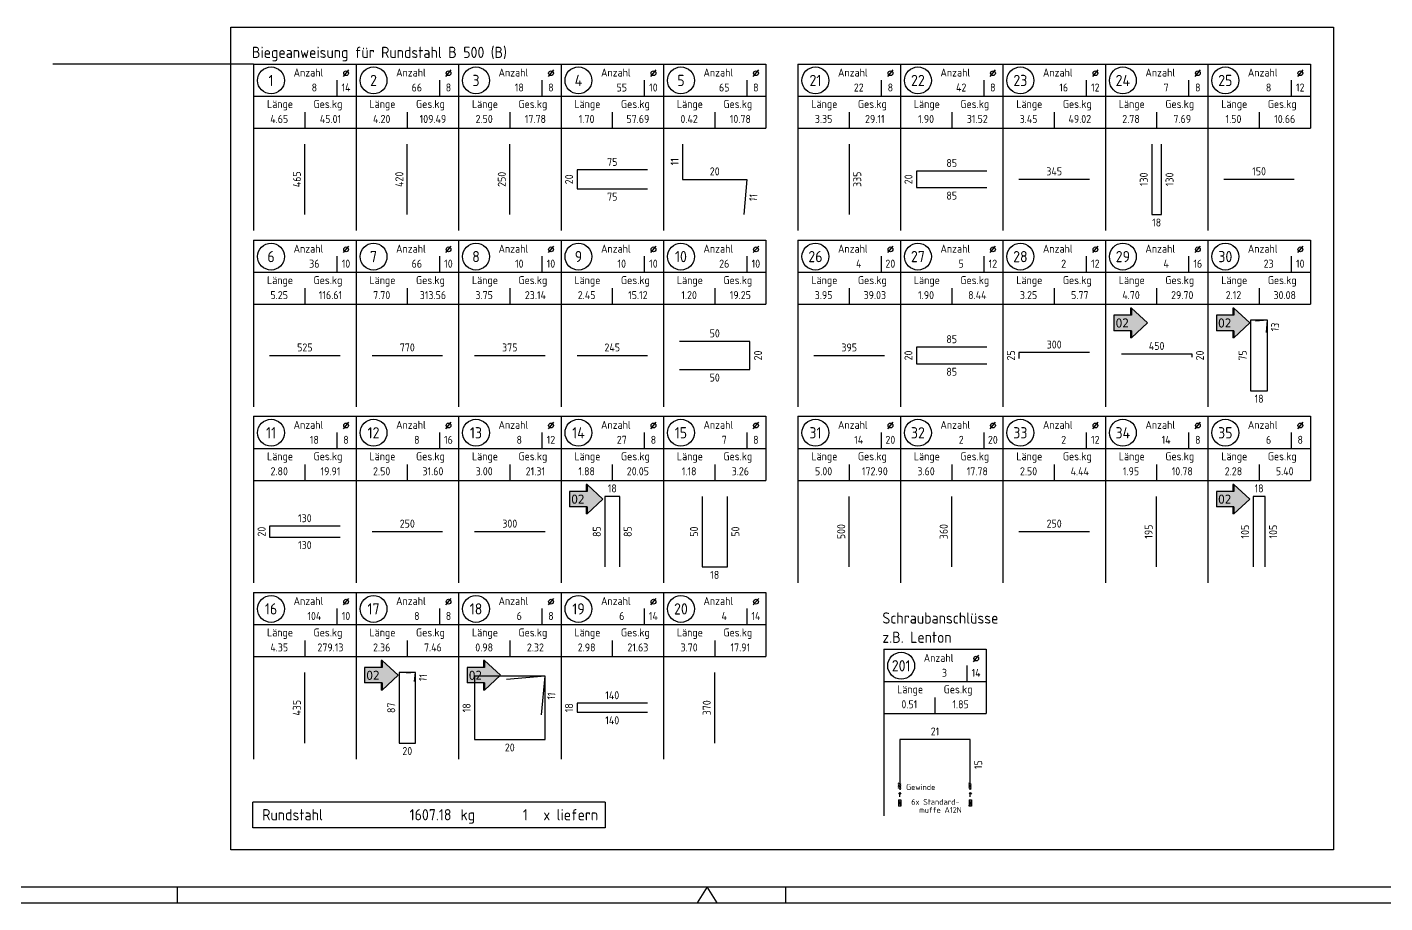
# Model space of a CAD drawing. Extents: x -31 to 75, y 1 to 115.
# Drawn here: x 25.11 to 46.31, y 1.41 to 15.08 of the extents above; entities that cross this region are included whole.
import ezdxf
from ezdxf.enums import TextEntityAlignment as Align

# ---------------------------------------------------------------- set-up
doc = ezdxf.new("R2010")
doc.units = 0
doc.header["$LTSCALE"] = 0.5
doc.linetypes.add('AUSGEZOGEN', pattern=[1000.01, 1000, 0.01])
for name, color, linetype in [('grau_hell', 7, 'Continuous'), ('index', 7, 'Continuous'), ('OBJEKT', 7, 'Continuous'), ('RAHMEN', 7, 'Continuous'), ('RND', 7, 'Continuous'), ('RND_BILD', 7, 'Continuous'), ('STAHL', 7, 'Continuous'), ('TEXT', 7, 'Continuous')]:
    doc.layers.add(name, color=color, linetype=linetype)
doc.layers.add('NOPLOT', color=7, linetype='Continuous', plot=False)
doc.styles.add('helv', font='tahoma.ttf')
doc.styles.add('txt', font='isocp.shx')

# ---------------------------------------------------------------- blocks, each defined once
blk = doc.blocks.new('A0--19')
at = {"color": 7, "linetype": 'Continuous'}
for p, q in [((59.45, 0.5), (59.14, 0)), ((59.76, 0), (59.45, 0.5))]:
    blk.add_line(p, q, dxfattribs=at)
at = {"layer": 'RAHMEN', "color": 5}
blk.add_line((2, 0.5), (99.4, 0.5), dxfattribs=at)
at = {"layer": 'RAHMEN', "color": 7}
for p, q in [((42.9, 0.5), (42.9, 0)), ((61.9, 0), (61.9, 0.5))]:
    blk.add_line(p, q, dxfattribs=at)
at = {"layer": 'RAHMEN'}
blk.add_line((0, 0), (99.9, 0), dxfattribs=at)
blk = doc.blocks.new('Muffe%%C28')
at = {"layer": 'STAHL', "color": 102, "linetype": 'AUSGEZOGEN'}
for p, q in [((-0.01, 0.117), (-0.011, 0.116)), ((-0.011, 0.116), (-0.011, 0.017)), ((-0.011, 0.017), (-0.01, 0.016)), ((0.025, 0.117), (-0.01, 0.117)), ((-0.01, 0.016), (0.025, 0.016)), ((-0.007, 0.116), (-0.008, 0.117)), ((-0.007, 0.017), (-0.008, 0.016)), ((-0.007, 0.116), (-0.002, 0.072)), ((-0.007, 0.017), (-0.002, 0.061)), ((0.018, 0.07), (-0.003, 0.07)), ((-0.003, 0.063), (0.018, 0.063)), ((-0.002, 0.072), (-0.002, 0.066)), ((-0.002, 0.061), (-0.002, 0.066)), ((0.022, 0.116), (0.017, 0.072)), ((0.017, 0.072), (0.017, 0.066)), ((0.017, 0.061), (0.017, 0.066)), ((0.022, 0.017), (0.017, 0.061)), ((0.022, 0.116), (0.023, 0.117)), ((0.022, 0.017), (0.023, 0.016)), ((0.026, 0.116), (0.025, 0.117)), ((0.025, 0.016), (0.026, 0.017)), ((0.026, 0.116), (0.026, 0.017))]:
    blk.add_line(p, q, dxfattribs=at)
at = {"layer": 'TEXT', "color": 102, "linetype": 'AUSGEZOGEN'}
for p, q in [((-0.002, 0.074), (0.017, 0.074)), ((-0.002, 0.059), (0.017, 0.059))]:
    blk.add_line(p, q, dxfattribs=at)
blk = doc.blocks.new('RND_LIS2')
at = {"layer": 'RND', "color": 3, "linetype": 'Continuous'}
for p, q in [((0, 0), (0, -5.2)), ((0, 0), (3.2, 0)), ((3.2, 0), (3.2, -2)), ((2.6, -0.503), (2.6, -1)), ((0, -1), (3.2, -1)), ((1.6, -1.503), (1.6, -2)), ((0, -2), (3.2, -2))]:
    blk.add_line(p, q, dxfattribs=at)
at = {"layer": 'RND', "color": 7, "linetype": 'Continuous'}
blk.add_line((2.805, -0.39), (2.973, -0.186), dxfattribs=at)
at = {"layer": 'RND', "color": 1, "linetype": 'Continuous'}
blk.add_circle((0.545, -0.513), 0.42, dxfattribs=at)
at = {"layer": 'RND', "color": 7, "linetype": 'Continuous'}
blk.add_circle((2.889, -0.288), 0.075, dxfattribs=at)
at = {"layer": 'RND', "color": 7, "linetype": 'Continuous', "style": 'txt'}
for s, p in [('Anzahl', (1.249, -0.391)), ('Länge', (0.42, -1.373)), ('Ges.kg', (1.872, -1.373))]:
    blk.add_text(s, height=0.25, dxfattribs=at).set_placement(p)
at = {"layer": 'RND', "color": 1, "linetype": 'Continuous', "style": 'txt'}
blk.add_attdef('POS1', text='', height=0.35, dxfattribs=at).set_placement((0.545, -0.513), align=Align.MIDDLE)
at = {"layer": 'RND', "color": 7, "linetype": 'Continuous', "style": 'txt'}
for tag, p in [('STK1', (1.897, -0.859)), ('DS1', (2.885, -0.859)), ('LANG1', (0.8, -1.841)), ('GEW', (2.4, -1.841))]:
    blk.add_attdef(tag, text='', height=0.25, dxfattribs=at).set_placement(p, align=Align.CENTER)
blk = doc.blocks.new('hin_ind5')
at = {"layer": 'grau_hell', "linetype": 'AUSGEZOGEN'}
h = blk.add_hatch(color=9, dxfattribs=at)
h.dxf.hatch_style = 2
h.paths.add_polyline_path([(0, 0), (0.619, -0.577), (0.619, -0.3), (1.306, -0.3), (1.306, 0.3), (0.619, 0.3), (0.619, 0.577)])
h.paths.add_polyline_path([(0.34, -0.274), (1.311, -0.274), (1.311, 0.274), (0.34, 0.274)], flags=9)
at = {"layer": 'OBJEKT', "linetype": 'AUSGEZOGEN'}
for points in [[(0.619, 0.3), (0.66, 0.3), (0.66, 0.577), (0.619, 0.577)], [(0.619, -0.577), (0.66, -0.577), (0.66, -0.3), (0.619, -0.3)]]:
    blk.add_hatch(color=1, dxfattribs=at).paths.add_polyline_path(points)
at = {"layer": 'OBJEKT', "color": 1, "linetype": 'AUSGEZOGEN'}
for p, q in [((0, 0), (0.619, 0.577)), ((0.619, 0.577), (0.619, 0.3)), ((0.619, 0.577), (0.66, 0.577)), ((0.66, 0.577), (0.66, 0.3)), ((0, 0), (0.619, -0.577)), ((0.619, 0.3), (1.306, 0.3)), ((1.306, 0.3), (1.306, -0.3)), ((0.619, -0.3), (0.619, -0.577)), ((0.619, -0.3), (1.306, -0.3)), ((0.66, -0.3), (0.66, -0.577))]:
    blk.add_line(p, q, dxfattribs=at)
at = {"layer": 'OBJEKT', "color": 7, "linetype": 'AUSGEZOGEN'}
blk.add_line((0.619, -0.577), (0.66, -0.577), dxfattribs=at)
at = {"layer": 'index', "color": 1, "linetype": 'Continuous', "style": 'helv'}
blk.add_attdef('INDEX', text='', height=0.35, rotation=360, dxfattribs=at).set_placement((1.259, 0), align=Align.MIDDLE_RIGHT)
blk = doc.blocks.new('RND_SUM')
at = {"layer": 'RND', "color": 5, "linetype": 'Continuous'}
for p, q in [((0, 0), (0, 0.8)), ((11, 0.8), (0, 0.8)), ((11, 0.8), (11, 0)), ((11, 0), (0, 0))]:
    blk.add_line(p, q, dxfattribs=at)
at = {"layer": 'RND', "color": 1, "linetype": 'Continuous', "style": 'txt'}
for s, p in [('Rundstahl', (0.292, 0.235)), ('kg', (6.483, 0.235))]:
    blk.add_text(s, height=0.35, dxfattribs=at).set_placement(p)
blk.add_text('x liefern', height=0.35, dxfattribs=at).set_placement((10.784, 0.235), align=Align.RIGHT)
for tag, p in [('RND-S', (6.203, 0.235)), ('RND-Z', (8.59, 0.235))]:
    blk.add_attdef(tag, text='', height=0.35, dxfattribs=at).set_placement(p, align=Align.RIGHT)

msp = doc.modelspace()

# ---------------------------------------------------------------- linework, layer by layer
at = {"layer": 'NOPLOT', "color": 191, "linetype": 'AUSGEZOGEN'}
msp.add_line((28.6435, 14.5024), (25.5107, 14.5024), dxfattribs=at)
at = {"layer": 'RND_BILD', "color": 1, "linetype": 'AUSGEZOGEN'}
for points in [[(29.4435, 12.1524), (29.4435, 13.2524)], [(31.0435, 12.1524), (31.0435, 13.2524)], [(32.6435, 12.1524), (32.6435, 13.2524)], [(35.3425, 13.2524), (35.3425, 12.7014), (36.3444, 12.7014), (36.2964, 12.1524)], [(37.9435, 13.2524), (37.9435, 12.1524)], [(42.6673, 13.2524), (42.6673, 12.1524), (42.8196, 12.1524), (42.8196, 13.2524)], [(34.7935, 12.8491), (33.6935, 12.8491), (33.6935, 12.5558), (34.7935, 12.5558)], [(40.0935, 12.8318), (38.9935, 12.8318), (38.9935, 12.573), (40.0935, 12.573)], [(40.5935, 12.7024), (41.6935, 12.7024)], [(43.7935, 12.7024), (44.8935, 12.7024)], [(44.4589, 10.3125), (44.4755, 10.5024), (44.2115, 10.5024), (44.2115, 9.4024), (44.4755, 9.4024), (44.4755, 10.5024), (44.2855, 10.4858)], [(35.2935, 9.7324), (36.3935, 9.7324), (36.3935, 10.1724), (35.2935, 10.1724)], [(40.0935, 10.0818), (38.9935, 10.0818), (38.9935, 9.823), (40.0935, 9.823)], [(41.6935, 9.9983), (40.5935, 9.9983), (40.5935, 9.9066)], [(42.1935, 9.9769), (43.2935, 9.9769), (43.2935, 9.928)], [(28.8935, 9.9524), (29.9935, 9.9524)], [(30.4935, 9.9524), (31.5935, 9.9524)], [(32.0935, 9.9524), (33.1935, 9.9524)], [(33.6935, 9.9524), (34.7935, 9.9524)], [(37.3935, 9.9524), (38.4935, 9.9524)], [(34.36, 6.6524), (34.36, 7.7524), (34.127, 7.7524), (34.127, 6.6524)], [(35.6455, 7.7524), (35.6455, 6.6524), (36.0415, 6.6524), (36.0415, 7.7524)], [(37.9435, 6.6524), (37.9435, 7.7524)], [(39.5435, 6.6524), (39.5435, 7.7524)], [(42.7435, 6.6524), (42.7435, 7.7524)], [(44.4378, 6.6524), (44.4378, 7.7524), (44.2492, 7.7524), (44.2492, 6.6524)], [(29.9935, 7.287), (28.8935, 7.287), (28.8935, 7.1178), (29.9935, 7.1178)], [(30.4935, 7.2024), (31.5935, 7.2024)], [(32.0935, 7.2024), (33.1935, 7.2024)], [(40.5935, 7.2024), (41.6935, 7.2024)], [(29.4435, 3.9024), (29.4435, 5.0024)], [(31.1578, 4.8639), (31.1699, 5.0024), (30.9171, 5.0024), (30.9171, 3.9024), (31.1699, 3.9024), (31.1699, 5.0024), (31.0314, 4.9903)], [(33.1408, 4.3447), (33.1935, 4.9474), (32.0935, 4.9474), (32.0935, 3.9574), (33.1935, 3.9574), (33.1935, 4.9474), (32.5908, 4.8947)], [(35.8435, 3.9024), (35.8435, 5.0024)], [(34.7935, 4.5231), (33.6935, 4.5231), (33.6935, 4.3817), (34.7935, 4.3817)], [(39.8322, 3.172), (39.8322, 3.9577), (38.7322, 3.9577), (38.7322, 3.172)]]:
    msp.add_lwpolyline(points, dxfattribs=at)
at = {"layer": 'TEXT', "color": 102, "linetype": 'AUSGEZOGEN'}
for p, q in [((38.7542, 3.2534), (38.7101, 3.2761)), ((38.7542, 3.2294), (38.7101, 3.2521)), ((38.7542, 3.2054), (38.7101, 3.2281)), ((38.7542, 3.1814), (38.7101, 3.2041)), ((39.8542, 3.2534), (39.8101, 3.2761)), ((39.8542, 3.2294), (39.8101, 3.2521)), ((39.8542, 3.2054), (39.8101, 3.2281)), ((39.8542, 3.1814), (39.8101, 3.2041)), ((38.7324, 3.1286), (38.7143, 3.1034)), ((38.7324, 3.1286), (38.7504, 3.1034)), ((38.7324, 3.0614), (38.7324, 3.1286)), ((39.8324, 3.1286), (39.8143, 3.1034)), ((39.8324, 3.1286), (39.8504, 3.1034)), ((39.8324, 3.0614), (39.8324, 3.1286))]:
    msp.add_line(p, q, dxfattribs=at)
at = {"layer": 'TEXT', "color": 1, "linetype": 'AUSGEZOGEN'}
msp.add_lwpolyline([(28.2887, 15.0776), (45.5067, 15.0776), (45.5067, 2.236), (28.2887, 2.236)], close=True, dxfattribs=at)

# ---------------------------------------------------------------- block references
at = {"layer": 'OBJEKT', "color": 7, "linetype": 'AUSGEZOGEN', "xscale": -1}
for p in [(38.7398, 2.8993), (39.8398, 2.8993)]:
    msp.add_blockref('Muffe%%C28', p, dxfattribs=at)
at = {"layer": 'RAHMEN', "color": 191, "linetype": 'AUSGEZOGEN', "xscale": 0.5, "yscale": 0.5, "zscale": 0.5}
msp.add_blockref('A0--19', (6.0012, 1.4073), dxfattribs=at)
at = {"layer": 'RND_BILD', "color": 6, "linetype": 'AUSGEZOGEN', "xscale": 0.5, "yscale": 0.5, "zscale": 0.5}
for p, values in [((28.6435, 14.5024), {'POS1': '1', 'STK1': '8', 'DS1': '14', 'LANG1': '4.65', 'GEW': '45.01'}), ((37.1435, 14.5024), {'POS1': '21', 'STK1': '22', 'DS1': '8', 'LANG1': '3.35', 'GEW': '29.11'})]:
    msp.add_blockref('RND_LIS2', p, dxfattribs=at).add_auto_attribs(values)
at = {"layer": 'RND_BILD', "color": 7, "linetype": 'AUSGEZOGEN', "xscale": 0.5, "yscale": 0.5, "zscale": 0.5}
for name, p, values in [('RND_LIS2', (30.2435, 14.5024), {'POS1': '2', 'STK1': '66', 'DS1': '8', 'LANG1': '4.20', 'GEW': '109.49'}), ('RND_LIS2', (31.8435, 14.5024), {'POS1': '3', 'STK1': '18', 'DS1': '8', 'LANG1': '2.50', 'GEW': '17.78'}), ('RND_LIS2', (33.4435, 14.5024), {'POS1': '4', 'STK1': '55', 'DS1': '10', 'LANG1': '1.70', 'GEW': '57.69'}), ('RND_LIS2', (35.0435, 14.5024), {'POS1': '5', 'STK1': '65', 'DS1': '8', 'LANG1': '0.42', 'GEW': '10.78'}), ('RND_LIS2', (38.7435, 14.5024), {'POS1': '22', 'STK1': '42', 'DS1': '8', 'LANG1': '1.90', 'GEW': '31.52'}), ('RND_LIS2', (40.3435, 14.5024), {'POS1': '23', 'STK1': '16', 'DS1': '12', 'LANG1': '3.45', 'GEW': '49.02'}), ('RND_LIS2', (41.9435, 14.5024), {'POS1': '24', 'STK1': '7', 'DS1': '8', 'LANG1': '2.78', 'GEW': '7.69'}), ('RND_LIS2', (43.5435, 14.5024), {'POS1': '25', 'STK1': '8', 'DS1': '12', 'LANG1': '1.50', 'GEW': '10.66'}), ('RND_LIS2', (28.6435, 11.7524), {'POS1': '6', 'STK1': '36', 'DS1': '10', 'LANG1': '5.25', 'GEW': '116.61'}), ('RND_LIS2', (30.2435, 11.7524), {'POS1': '7', 'STK1': '66', 'DS1': '10', 'LANG1': '7.70', 'GEW': '313.56'}), ('RND_LIS2', (31.8435, 11.7524), {'POS1': '8', 'STK1': '10', 'DS1': '10', 'LANG1': '3.75', 'GEW': '23.14'}), ('RND_LIS2', (33.4435, 11.7524), {'POS1': '9', 'STK1': '10', 'DS1': '10', 'LANG1': '2.45', 'GEW': '15.12'}), ('RND_LIS2', (35.0435, 11.7524), {'POS1': '10', 'STK1': '26', 'DS1': '10', 'LANG1': '1.20', 'GEW': '19.25'}), ('RND_LIS2', (37.1435, 11.7524), {'POS1': '26', 'STK1': '4', 'DS1': '20', 'LANG1': '3.95', 'GEW': '39.03'}), ('RND_LIS2', (38.7435, 11.7524), {'POS1': '27', 'STK1': '5', 'DS1': '12', 'LANG1': '1.90', 'GEW': '8.44'}), ('RND_LIS2', (40.3435, 11.7524), {'POS1': '28', 'STK1': '2', 'DS1': '12', 'LANG1': '3.25', 'GEW': '5.77'}), ('RND_LIS2', (41.9435, 11.7524), {'POS1': '29', 'STK1': '4', 'DS1': '16', 'LANG1': '4.70', 'GEW': '29.70'}), ('RND_LIS2', (43.5435, 11.7524), {'POS1': '30', 'STK1': '23', 'DS1': '10', 'LANG1': '2.12', 'GEW': '30.08'}), ('RND_LIS2', (28.6435, 9.0024), {'POS1': '11', 'STK1': '18', 'DS1': '8', 'LANG1': '2.80', 'GEW': '19.91'}), ('RND_LIS2', (30.2435, 9.0024), {'POS1': '12', 'STK1': '8', 'DS1': '16', 'LANG1': '2.50', 'GEW': '31.60'}), ('RND_LIS2', (31.8435, 9.0024), {'POS1': '13', 'STK1': '8', 'DS1': '12', 'LANG1': '3.00', 'GEW': '21.31'}), ('RND_LIS2', (33.4435, 9.0024), {'POS1': '14', 'STK1': '27', 'DS1': '8', 'LANG1': '1.88', 'GEW': '20.05'}), ('RND_LIS2', (35.0435, 9.0024), {'POS1': '15', 'STK1': '7', 'DS1': '8', 'LANG1': '1.18', 'GEW': '3.26'}), ('RND_LIS2', (37.1435, 9.0024), {'POS1': '31', 'STK1': '14', 'DS1': '20', 'LANG1': '5.00', 'GEW': '172.90'}), ('RND_LIS2', (38.7435, 9.0024), {'POS1': '32', 'STK1': '2', 'DS1': '20', 'LANG1': '3.60', 'GEW': '17.78'}), ('RND_LIS2', (40.3435, 9.0024), {'POS1': '33', 'STK1': '2', 'DS1': '12', 'LANG1': '2.50', 'GEW': '4.44'}), ('RND_LIS2', (41.9435, 9.0024), {'POS1': '34', 'STK1': '14', 'DS1': '8', 'LANG1': '1.95', 'GEW': '10.78'}), ('RND_LIS2', (43.5435, 9.0024), {'POS1': '35', 'STK1': '6', 'DS1': '8', 'LANG1': '2.28', 'GEW': '5.40'}), ('RND_LIS2', (28.6435, 6.2524), {'POS1': '16', 'STK1': '104', 'DS1': '10', 'LANG1': '4.35', 'GEW': '279.13'}), ('RND_LIS2', (30.2435, 6.2524), {'POS1': '17', 'STK1': '8', 'DS1': '8', 'LANG1': '2.36', 'GEW': '7.46'}), ('RND_LIS2', (31.8435, 6.2524), {'POS1': '18', 'STK1': '6', 'DS1': '8', 'LANG1': '0.98', 'GEW': '2.32'}), ('RND_LIS2', (33.4435, 6.2524), {'POS1': '19', 'STK1': '6', 'DS1': '14', 'LANG1': '2.98', 'GEW': '21.63'}), ('RND_LIS2', (35.0435, 6.2524), {'POS1': '20', 'STK1': '4', 'DS1': '14', 'LANG1': '3.70', 'GEW': '17.91'}), ('RND_LIS2', (38.4822, 5.3649), {'POS1': '201', 'STK1': '3', 'DS1': '14', 'LANG1': '0.51', 'GEW': '1.85'}), ('RND_SUM', (28.6314, 2.5779), {'RND-S': '1607.18', 'RND-Z': '1'})]:
    msp.add_blockref(name, p, dxfattribs=at).add_auto_attribs(values)
at = {"layer": 'RND_BILD', "color": 7, "linetype": 'AUSGEZOGEN'}
ref = msp.add_blockref('hin_ind5', (42.5987, 10.4594), dxfattribs=dict(at, xscale=-0.4, yscale=0.4, zscale=0.4))
ref.add_attrib('INDEX', '02', dxfattribs={"layer": 'index', "color": 1, "linetype": 'Continuous', "height": 0.14, "style": 'helv'}).set_placement((42.3129, 10.4594), align=Align.MIDDLE_RIGHT)
ref = msp.add_blockref('hin_ind5', (44.1987, 10.4594), dxfattribs=dict(at, xscale=-0.4, yscale=0.4, zscale=0.4))
ref.add_attrib('INDEX', '02', dxfattribs={"layer": 'index', "color": 1, "linetype": 'Continuous', "height": 0.14, "style": 'helv'}).set_placement((43.9129, 10.4594), align=Align.MIDDLE_RIGHT)
ref = msp.add_blockref('hin_ind5', (34.0987, 7.7094), dxfattribs=dict(at, xscale=-0.4, yscale=0.4, zscale=0.4))
ref.add_attrib('INDEX', '02', dxfattribs={"layer": 'index', "color": 1, "linetype": 'Continuous', "height": 0.14, "style": 'helv'}).set_placement((33.8129, 7.7094), align=Align.MIDDLE_RIGHT)
ref = msp.add_blockref('hin_ind5', (44.1987, 7.7094), dxfattribs=dict(at, xscale=-0.4, yscale=0.4, zscale=0.4))
ref.add_attrib('INDEX', '02', dxfattribs={"layer": 'index', "color": 1, "linetype": 'Continuous', "height": 0.14, "style": 'helv'}).set_placement((43.9129, 7.7094), align=Align.MIDDLE_RIGHT)
ref = msp.add_blockref('hin_ind5', (30.8987, 4.9594), dxfattribs=dict(at, xscale=-0.4, yscale=0.4, zscale=0.4))
ref.add_attrib('INDEX', '02', dxfattribs={"layer": 'index', "color": 1, "linetype": 'Continuous', "height": 0.14, "style": 'helv'}).set_placement((30.6129, 4.9594), align=Align.MIDDLE_RIGHT)
ref = msp.add_blockref('hin_ind5', (32.4987, 4.9594), dxfattribs=dict(at, xscale=-0.4, yscale=0.4, zscale=0.4))
ref.add_attrib('INDEX', '02', dxfattribs={"layer": 'index', "color": 1, "linetype": 'Continuous', "height": 0.14, "style": 'helv'}).set_placement((32.2129, 4.9594), align=Align.MIDDLE_RIGHT)

# ---------------------------------------------------------------- texts
at = {"layer": 'RND_BILD', "color": 7, "linetype": 'AUSGEZOGEN', "style": 'txt'}
for s, p in [('75', (34.2435, 12.9741)), ('85', (39.5435, 12.9568)), ('20', (35.8435, 12.8264)), ('345', (41.1435, 12.8274)), ('150', (44.3435, 12.8274)), ('85', (39.5435, 12.448)), ('75', (34.2435, 12.4308)), ('18', (42.7435, 12.0274)), ('50', (35.8435, 10.2974)), ('85', (39.5435, 10.2068)), ('300', (41.1435, 10.1233)), ('525', (29.4435, 10.0774)), ('770', (31.0435, 10.0774)), ('375', (32.6435, 10.0774)), ('245', (34.2435, 10.0774)), ('395', (37.9435, 10.0774)), ('450', (42.7435, 10.1019)), ('85', (39.5435, 9.698)), ('18', (44.3435, 9.2774)), ('18', (34.2435, 7.8774)), ('18', (44.3435, 7.8774)), ('130', (29.4435, 7.412)), ('250', (31.0435, 7.3274)), ('300', (32.6435, 7.3274)), ('250', (41.1435, 7.3274)), ('130', (29.4435, 6.9928)), ('18', (35.8435, 6.5274)), ('140', (34.2435, 4.6481)), ('140', (34.2435, 4.2567)), ('21', (39.2822, 4.0827)), ('20', (31.0435, 3.7774)), ('20', (32.6435, 3.8324))]:
    msp.add_text(s, height=0.125, dxfattribs=at).set_placement(p, align=Align.MIDDLE)
for s, rotation, p in [('11', 90, (35.2175, 12.9769)), ('465', 90, (29.3185, 12.7024)), ('420', 90, (30.9185, 12.7024)), ('250', 90, (32.5185, 12.7024)), ('20', 90, (33.5685, 12.7024)), ('335', 90, (38.0685, 12.7024)), ('20', 90, (38.8685, 12.7024)), ('130', 90, (42.5423, 12.7024)), ('130', 90, (42.9446, 12.7024)), ('11', 85, (36.445, 12.416)), ('13', 84.99986, (44.5917, 10.3966)), ('20', 90, (36.5185, 9.9524)), ('20', 90, (38.8685, 9.9524)), ('25', 90, (40.4685, 9.9524)), ('20', 90, (43.4185, 9.9524)), ('75', 90, (44.0865, 9.9524)), ('50', 360, (35.8435, 9.6074)), ('20', 90, (28.7685, 7.2024)), ('85', 90, (34.002, 7.2024)), ('85', 90, (34.485, 7.2024)), ('50', 90, (35.5205, 7.2024)), ('50', 90, (36.1665, 7.2024)), ('500', 90, (37.8185, 7.2024)), ('360', 90, (39.4185, 7.2024)), ('195', 90, (42.6185, 7.2024)), ('105', 90, (44.1242, 7.2024)), ('105', 90, (44.5628, 7.2024)), ('11', 84.99986, (31.2884, 4.9223)), ('11', 84.99986, (33.2916, 4.6352)), ('435', 90, (29.3185, 4.4524)), ('87', 90, (30.7921, 4.4524)), ('18', 90, (31.9685, 4.4524)), ('18', 90, (33.5685, 4.4524)), ('370', 90, (35.7185, 4.4524)), ('15', 90, (39.9572, 3.5649))]:
    msp.add_text(s, height=0.125, rotation=rotation, dxfattribs=at).set_placement(p, align=Align.MIDDLE)
at = {"layer": 'TEXT', "color": 1, "linetype": 'AUSGEZOGEN', "style": 'txt'}
for s, p in [('Biegeanweisung für Rundstahl B 500 (B)', (28.6169, 14.5968)), ('Schraubanschlüsse', (38.4613, 5.7664)), ('z.B. Lenton', (38.4613, 5.4653))]:
    msp.add_text(s, height=0.175, dxfattribs=at).set_placement(p)
at = {"layer": 'TEXT', "color": 102, "linetype": 'Continuous', "style": 'txt'}
for s, p in [('Gewinde', (38.832, 3.1685)), ('6x Standard-', (38.9122, 2.9378)), ('muffe A12N', (39.0361, 2.8121))]:
    msp.add_text(s, height=0.09, dxfattribs=at).set_placement(p)

doc.saveas('drawing.dxf')
